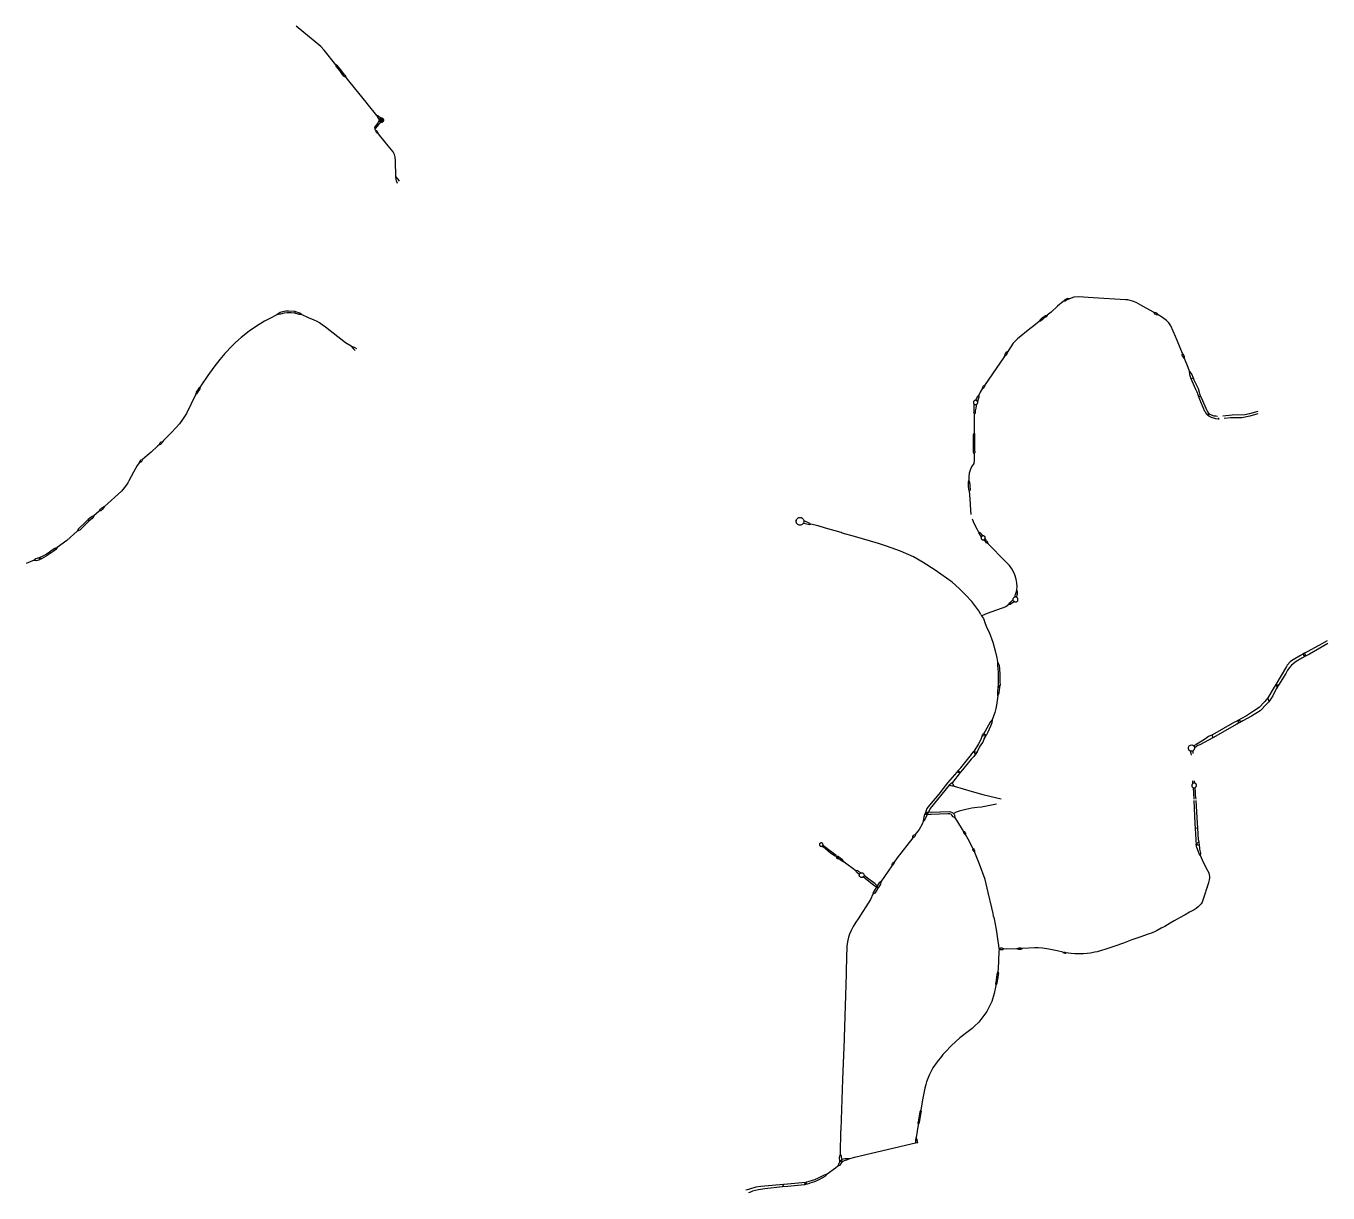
# Model space of a CAD drawing. Header units: inches. Extents: x 25490991 to 25511658, y 6671087 to 6685531.
# Drawn here: x 25498996 to 25504774, y 6675491 to 6680671 of the extents above; entities that cross this region are included whole.
import ezdxf

# ---------------------------------------------------------------- set-up
doc = ezdxf.new("R2010")
doc.units = ezdxf.units.IN
doc.header["$MEASUREMENT"] = 0

msp = doc.modelspace()

# ---------------------------------------------------------------- hatches: boundary and pattern name
for points in [[(25500583.3, 6680261.5), (25500581.7, 6680262.8), (25500579.9, 6680264.1), (25500577.8, 6680265), (25500575.4, 6680265.5), (25500572.5, 6680265.5), (25500570.1, 6680264.9), (25500567.8, 6680263.9), (25500565.8, 6680262.5), (25500563.9, 6680260.5), (25500562.6, 6680258.2), (25500561.9, 6680256.2), (25500561.6, 6680253.9), (25500561.6, 6680251.5), (25500562.2, 6680249), (25500563.4, 6680246.6), (25500564.9, 6680244.6), (25500566.6, 6680243.2), (25500568.9, 6680241.7), (25500571.6, 6680240.9), (25500574.3, 6680240.6), (25500577.2, 6680241), (25500579.8, 6680242), (25500582.3, 6680243.7), (25500584.2, 6680245.7), (25500585.4, 6680248), (25500586.3, 6680250.5), (25500586.6, 6680253), (25500586.4, 6680255.4), (25500585.7, 6680257.8), (25500584.4, 6680260.1), (25500583.3, 6680261.5)], [(25502589.9, 6676989.9), (25502592.6, 6676989), (25502593.4, 6676988.8), (25502594.5, 6676988.6), (25502595.4, 6676988.5), (25502596.5, 6676988.4), (25502597.7, 6676988.3), (25502599.6, 6676988.2), (25502600.7, 6676988.1), (25502601.9, 6676987.9), (25502603.2, 6676987.3), (25502604.4, 6676986.5), (25502605.3, 6676985.8), (25502606.2, 6676984.7), (25502606.7, 6676983.8), (25502607.2, 6676982.9), (25502607.4, 6676982), (25502607.6, 6676981), (25502607.7, 6676980), (25502607.7, 6676978.9), (25502607.4, 6676977.7), (25502607.1, 6676976.6), (25502606.5, 6676975.6), (25502605.6, 6676974.5), (25502604.6, 6676973.6), (25502603.4, 6676972.7), (25502601.6, 6676971.9), (25502600.3, 6676971.5), (25502599, 6676971.4), (25502597.7, 6676971.6), (25502596.7, 6676971.9), (25502595.5, 6676972.4), (25502594.3, 6676973.2), (25502593.3, 6676974), (25502592.7, 6676974.8), (25502592.1, 6676975.6), (25502591.6, 6676976.5), (25502591.3, 6676977.3), (25502591, 6676978.3), (25502590.5, 6676980.1), (25502590.2, 6676980.8), (25502590.1, 6676981.3), (25502589.8, 6676981.9), (25502589.6, 6676982.5), (25502589, 6676983.5), (25502588.5, 6676984.3), (25502586.9, 6676986.5), (25502589.9, 6676989.9)]]:
    msp.add_hatch(color=256).paths.add_polyline_path(points, flags=0)

# ---------------------------------------------------------------- linework, layer by layer
for points in [[(25500371.3, 6680498.4), (25500319.3, 6680564.3), (25500304.7, 6680579.6), (25500195.5, 6680670.9)], [(25500388.6, 6680473), (25500372.5, 6680492.2), (25500371.3, 6680498.4)], [(25500393, 6680476.3), (25500378.4, 6680494.2), (25500371.3, 6680498.4)], [(25500394.6, 6680464.4), (25500388.6, 6680473)], [(25500401.6, 6680465.8), (25500393, 6680476.3)], [(25500401.6, 6680465.8), (25500394.6, 6680464.4)], [(25500400.9, 6680456.2), (25500394.6, 6680464.4)], [(25500401.6, 6680465.8), (25500400.9, 6680456.2)], [(25500407.3, 6680449), (25500400.9, 6680456.2)], [(25500412, 6680452.8), (25500401.6, 6680465.8)], [(25500417.3, 6680442.4), (25500413.5, 6680450.9), (25500412, 6680452.8)], [(25500417.3, 6680442.4), (25500409, 6680447), (25500407.3, 6680449)], [(25500505.4, 6680332.8), (25500435, 6680420.5), (25500417.3, 6680442.4)], [(25500553.3, 6680274.4), (25500510.1, 6680326.9), (25500505.4, 6680332.8)], [(25500555.2, 6680237.2), (25500550.9, 6680231), (25500544.2, 6680223.3)], [(25500546.4, 6680210.5), (25500546.6, 6680216.7), (25500544.2, 6680223.3)], [(25500560.9, 6680233.5), (25500555.1, 6680225.7), (25500546.6, 6680216.7)], [(25500553.3, 6680274.4), (25500554.4, 6680269.7), (25500556.3, 6680266.9)], [(25500553.3, 6680274.4), (25500558.2, 6680273.8), (25500561.4, 6680271.2)], [(25500562, 6680249.7), (25500558.9, 6680242.7), (25500555.2, 6680237.2)], [(25500556.3, 6680266.9), (25500562.4, 6680257.6)], [(25500569.1, 6680241.7), (25500564.5, 6680238.4), (25500560.9, 6680233.5)], [(25500561.4, 6680271.2), (25500569.4, 6680264.6)], [(25500548.9, 6680207.2), (25500546.4, 6680210.5)], [(25500548.9, 6680207.2), (25500549.5, 6680201.9), (25500551.2, 6680199.9)], [(25500555.3, 6680203.2), (25500553.5, 6680205.7), (25500548.9, 6680207.2)], [(25500551.2, 6680199.9), (25500553.5, 6680197.1), (25500557.3, 6680196.8)], [(25500557.3, 6680196.8), (25500556.8, 6680201.1), (25500555.3, 6680203.2)], [(25500603.8, 6680138.6), (25500564.4, 6680185.9), (25500557.3, 6680196.8)], [(25500638.3, 6680002.6), (25500636.6, 6680072.1), (25500634.5, 6680088.9), (25500631.1, 6680101.2), (25500626.1, 6680111.8), (25500603.8, 6680138.6)], [(25500647.6, 6679991.3), (25500638.3, 6680002.6)], [(25500640.5, 6679983.5), (25500638.4, 6679989), (25500638.3, 6680002.6)], [(25500653.2, 6679982.4), (25500647.6, 6679991.3)], [(25500644.5, 6679972.1), (25500640.5, 6679983.5)], [(25503732.9, 6679464.3), (25503667.2, 6679468.3), (25503647.2, 6679467.4), (25503626.9, 6679460.6)], [(25503599.7, 6679447.8), (25503574.8, 6679427.7), (25503546.6, 6679400.5), (25503528.3, 6679387.1)], [(25503609, 6679456.7), (25503606.3, 6679455.1), (25503599.7, 6679447.8)], [(25503611.6, 6679451.8), (25503608.5, 6679450.1), (25503599.7, 6679447.8)], [(25503618, 6679461.9), (25503609, 6679456.7)], [(25503626.9, 6679460.6), (25503616.3, 6679454.8), (25503611.6, 6679451.8)], [(25503626.9, 6679460.6), (25503618, 6679461.9)], [(25503896.7, 6679453.1), (25503886.4, 6679454.7), (25503876.6, 6679455.5), (25503732.9, 6679464.3)], [(25503906.9, 6679450.1), (25503896.7, 6679453.1)], [(25503943.9, 6679432), (25503923.5, 6679443.3), (25503906.9, 6679450.1)], [(25504003.1, 6679398.9), (25503967.9, 6679418.6), (25503943.9, 6679432)], [(25500109.2, 6679388.6), (25500078.6, 6679373.3), (25500054.9, 6679360.1), (25500019.5, 6679337.9), (25499986.9, 6679315.9), (25499951.8, 6679288.1), (25499926.1, 6679265.4), (25499908.5, 6679247.9), (25499882.1, 6679220.8), (25499878.8, 6679216.8)], [(25500191.4, 6679403.8), (25500161.9, 6679405.3), (25500149, 6679405.4), (25500141.6, 6679404.2), (25500134.8, 6679401.9), (25500124.9, 6679398.7), (25500109.2, 6679388.6)], [(25500189.1, 6679396.1), (25500172.4, 6679397.8), (25500154.8, 6679397.8), (25500141.9, 6679396.1), (25500125.8, 6679391.8), (25500109.2, 6679388.6)], [(25500189.1, 6679396.1), (25500191.4, 6679403.8)], [(25500204.5, 6679391.3), (25500189.1, 6679396.1)], [(25500205.9, 6679398.2), (25500191.4, 6679403.8)], [(25500219.3, 6679389.8), (25500208.4, 6679390.1), (25500204.5, 6679391.3)], [(25500219.3, 6679389.8), (25500210.9, 6679396.4), (25500205.9, 6679398.2)], [(25500438.7, 6679249.8), (25500421.3, 6679260.7), (25500414.7, 6679265), (25500325.1, 6679334.4), (25500311.4, 6679344.8), (25500298.6, 6679352.9), (25500288.2, 6679358.6), (25500275.6, 6679364.6), (25500249.3, 6679375.4), (25500219.3, 6679389.8)], [(25503493.6, 6679360.4), (25503469.2, 6679339.7)], [(25503493.6, 6679360.4), (25503495, 6679365), (25503499, 6679368.4)], [(25503502.3, 6679363.9), (25503498.6, 6679360.6), (25503493.6, 6679360.4)], [(25503499, 6679368.4), (25503502.2, 6679371.3), (25503508.1, 6679376.3)], [(25503511.1, 6679372), (25503506, 6679367.2), (25503502.3, 6679363.9)], [(25503508.1, 6679376.3), (25503512.9, 6679380.5), (25503516.9, 6679383.2)], [(25503508.1, 6679376.3), (25503511.1, 6679372)], [(25503520.8, 6679378), (25503516.5, 6679375.1), (25503511.1, 6679372)], [(25503516.9, 6679383.2), (25503520.9, 6679386.1), (25503528.3, 6679387.1)], [(25503528.3, 6679387.1), (25503524.7, 6679380.7), (25503520.8, 6679378)], [(25504011.3, 6679390.3), (25504007.9, 6679392.3), (25504003.1, 6679398.9)], [(25504014.4, 6679395.9), (25504010.7, 6679398), (25504003.1, 6679398.9)], [(25504021, 6679388.2), (25504014, 6679388.8), (25504011.3, 6679390.3)], [(25504021, 6679388.2), (25504016.8, 6679394.4), (25504014.4, 6679395.9)], [(25504105.1, 6679274.6), (25504097.9, 6679292.1), (25504077, 6679339.3), (25504068.1, 6679352.8), (25504057.2, 6679364.4), (25504040.3, 6679377.2), (25504021, 6679388.2)], [(25503469.2, 6679339.7), (25503452, 6679327.1), (25503396, 6679281.6), (25503377.5, 6679262.9), (25503353.3, 6679226.7)], [(25500438.7, 6679249.8), (25500452, 6679244.7)], [(25500438.7, 6679249.8), (25500448.3, 6679238.7)], [(25500448.3, 6679238.7), (25500457.6, 6679230.4)], [(25500452, 6679244.7), (25500462.7, 6679239)], [(25504128.2, 6679217.8), (25504105.1, 6679274.6)], [(25499878.8, 6679216.8), (25499857.2, 6679190.8), (25499830.1, 6679156.4), (25499803.7, 6679119), (25499775.1, 6679078), (25499767.7, 6679065.8)], [(25503337.4, 6679202.8), (25503286, 6679127.3), (25503250.6, 6679075.1)], [(25503342.6, 6679217.5), (25503340.4, 6679214.4), (25503337.4, 6679202.8)], [(25503348.1, 6679214), (25503345.6, 6679210.2), (25503337.4, 6679202.8)], [(25503353.3, 6679226.7), (25503345.4, 6679221.7), (25503342.6, 6679217.5)], [(25503353.3, 6679226.7), (25503350.8, 6679218.4), (25503348.1, 6679214)], [(25504129.6, 6679206), (25504128.1, 6679209.5), (25504128.2, 6679217.8)], [(25504135.4, 6679208.2), (25504133.6, 6679212.3), (25504128.2, 6679217.8)], [(25504137.9, 6679195.7), (25504130.7, 6679203.4), (25504129.6, 6679206)], [(25504137.9, 6679195.7), (25504137.2, 6679203.9), (25504135.4, 6679208.2)], [(25504160.6, 6679138.2), (25504154.6, 6679155), (25504137.9, 6679195.7)], [(25504170.3, 6679125.4), (25504169.1, 6679128.8), (25504160.6, 6679138.2)], [(25504161.5, 6679122), (25504160.9, 6679123.7), (25504160.6, 6679138.2)], [(25504167.3, 6679105.4), (25504161.5, 6679122)], [(25504177, 6679107.3), (25504170.3, 6679125.4)], [(25499767.7, 6679065.8), (25499762.7, 6679062.8), (25499756.9, 6679054.3)], [(25499767.7, 6679065.8), (25499767.3, 6679059.8), (25499762.5, 6679051.2)], [(25503243, 6679069.4), (25503241.8, 6679067.7), (25503240.4, 6679060)], [(25503247.8, 6679065.7), (25503246.4, 6679063.6), (25503240.4, 6679060)], [(25503250.6, 6679075.1), (25503244.7, 6679072), (25503243, 6679069.4)], [(25503250.6, 6679075.1), (25503249.7, 6679069.2), (25503247.8, 6679065.7)], [(25504177, 6679107.3), (25504167.3, 6679105.4)], [(25504171.6, 6679095.1), (25504167.3, 6679105.4)], [(25504197.8, 6679034.4), (25504194.2, 6679045), (25504187.6, 6679056.9), (25504171.6, 6679095.1)], [(25504181.2, 6679098.7), (25504177, 6679107.3)], [(25504206.2, 6679037.8), (25504204.2, 6679043.9), (25504199.3, 6679060.5), (25504181.2, 6679098.7)], [(25499748.6, 6679034.1), (25499709.1, 6678951.4), (25499691.5, 6678923.5), (25499677.5, 6678905.2), (25499661.4, 6678886.9), (25499641.6, 6678866.4), (25499606.9, 6678830.3)], [(25499762.5, 6679051.2), (25499756.3, 6679040), (25499748.6, 6679034.1)], [(25499751.1, 6679045.8), (25499748.6, 6679034.1)], [(25499756.9, 6679054.3), (25499751.1, 6679045.8)], [(25503210.3, 6679009.5), (25503209.5, 6679009.5), (25503207.7, 6679009.1), (25503206, 6679008.5), (25503204.2, 6679007.4), (25503202.8, 6679005.8), (25503201.8, 6679004.3)], [(25503214.3, 6679018), (25503210.3, 6679009.5)], [(25503218.7, 6679004.5), (25503218.4, 6679005.2), (25503217.3, 6679006.6), (25503216, 6679007.7), (25503214.5, 6679008.6), (25503212.8, 6679009.2), (25503211.4, 6679009.4), (25503210.3, 6679009.5)], [(25503224.8, 6679032.1), (25503217.5, 6679025), (25503214.3, 6679018)], [(25503222, 6679015), (25503218.7, 6679004.5)], [(25503224.8, 6679032.1), (25503224.5, 6679023.2), (25503222, 6679015)], [(25503240.4, 6679060), (25503230.7, 6679045.1), (25503224.8, 6679032.1)], [(25504201.1, 6679024.7), (25504197.8, 6679034.4)], [(25504209.1, 6679028.4), (25504201.1, 6679024.7)], [(25504205.9, 6679013.3), (25504201.1, 6679024.7)], [(25504231, 6678956.1), (25504228.5, 6678960.1), (25504205.9, 6679013.3)], [(25504209.1, 6679028.4), (25504206.2, 6679037.8)], [(25504214.3, 6679016.9), (25504209.1, 6679028.4)], [(25504240, 6678960.9), (25504238.5, 6678963.1), (25504214.3, 6679016.9)], [(25503201.8, 6679004.3), (25503201.5, 6679004), (25503200.9, 6679002), (25503200.7, 6678999.9), (25503200.9, 6678998.1), (25503201.4, 6678996.4), (25503202.4, 6678994.5), (25503203.7, 6678993), (25503205, 6678992)], [(25503205.9, 6678949.8), (25503203.4, 6678954.8), (25503203.8, 6678960.5)], [(25503203.8, 6678960.5), (25503204.2, 6678967.7), (25503204.7, 6678982.8), (25503205, 6678992)], [(25503205, 6678992), (25503205, 6678992)], [(25503205, 6678992), (25503205.5, 6678991.6), (25503207.4, 6678990.8), (25503209.4, 6678990.3), (25503211.5, 6678990.4), (25503213.6, 6678990.8), (25503215, 6678991.5)], [(25503209.2, 6678960.4), (25503208.7, 6678954.2), (25503205.9, 6678949.8)], [(25503206.1, 6678866.5), (25503206, 6678868.5), (25503205.9, 6678949.8)], [(25503214.9, 6678991.5), (25503212.9, 6678984.4), (25503211, 6678974.9), (25503209.4, 6678962.8), (25503209.2, 6678960.4)], [(25503215, 6678991.5), (25503215.7, 6678991.9), (25503217.3, 6678993.2), (25503218.6, 6678995), (25503219.4, 6678996.8), (25503220, 6678998.9), (25503219.9, 6679000.6), (25503219.7, 6679002.1), (25503219.2, 6679003.7), (25503218.7, 6679004.5)], [(25504236.6, 6678946.4), (25504231, 6678956.1)], [(25504247.6, 6678949.9), (25504236.6, 6678946.4)], [(25504247.6, 6678949.9), (25504240, 6678960.9)], [(25504245.3, 6678938.7), (25504247.6, 6678949.9)], [(25504277.5, 6678938.8), (25504269.6, 6678939.7), (25504258.3, 6678943.2), (25504247.6, 6678949.9)], [(25504462.5, 6678960.3), (25504425.5, 6678950), (25504405.1, 6678945.6), (25504349.7, 6678943.2), (25504307.2, 6678939)], [(25504463.1, 6678949.7), (25504427.5, 6678939.1), (25504392.6, 6678931.6), (25504342.6, 6678931), (25504313.7, 6678929.2)], [(25504245.3, 6678938.7), (25504236.6, 6678946.4)], [(25504276.9, 6678927.5), (25504257.8, 6678932.9), (25504245.3, 6678938.7)], [(25504287.6, 6678925.8), (25504276.9, 6678927.5)], [(25504284, 6678938.2), (25504277.5, 6678938.8)], [(25504289, 6678931), (25504287.6, 6678925.8)], [(25504292.3, 6678926.3), (25504287.6, 6678925.8)], [(25503201.7, 6678855), (25503201.7, 6678858.3), (25503206.1, 6678866.5)], [(25503201.7, 6678833.9), (25503201.7, 6678855)], [(25503201.7, 6678833.9), (25503206.6, 6678833.8)], [(25503201.7, 6678817), (25503201.7, 6678824.3), (25503201.7, 6678833.9)], [(25503207.8, 6678855.2), (25503207.9, 6678858.8), (25503206.1, 6678866.5)], [(25503206.6, 6678833.8), (25503207.8, 6678855.2)], [(25503206.9, 6678817.1), (25503206.6, 6678833.8)], [(25499587.1, 6678811.9), (25499580.1, 6678805.4), (25499552.3, 6678779.8), (25499533.9, 6678765.1), (25499512.7, 6678746.1), (25499511.8, 6678745.3)], [(25499593.2, 6678821.7), (25499588.9, 6678817.9), (25499587.1, 6678811.9)], [(25499596.9, 6678817.4), (25499592.7, 6678813.8), (25499587.1, 6678811.9)], [(25499601.5, 6678825.3), (25499595.1, 6678823.4), (25499593.2, 6678821.7)], [(25499601.5, 6678825.3), (25499599.5, 6678819.7), (25499596.9, 6678817.4)], [(25499606.9, 6678830.3), (25499601.5, 6678825.3)], [(25503204.4, 6678771.2), (25503201.2, 6678778.7), (25503201.3, 6678782.9)], [(25503201.3, 6678782.9), (25503201.5, 6678786.7), (25503201.7, 6678817)], [(25503206.7, 6678783.2), (25503206.7, 6678778.1), (25503204.4, 6678771.2)], [(25503206.7, 6678783.2), (25503206.9, 6678811.4), (25503206.9, 6678817.1)], [(25499489.8, 6678720.3), (25499473.5, 6678689.7), (25499452.9, 6678651.7), (25499448.2, 6678642.8), (25499442.4, 6678634.4), (25499437, 6678626.5), (25499434, 6678622.6), (25499420.7, 6678606.3), (25499345, 6678537.7)], [(25499498.9, 6678731.4), (25499494.9, 6678726.7), (25499489.8, 6678720.3)], [(25499503.1, 6678741.2), (25499499.5, 6678736.9), (25499498.9, 6678731.4)], [(25499507.7, 6678736.5), (25499506.2, 6678734.7), (25499498.9, 6678731.4)], [(25499511.8, 6678745.3), (25499505.1, 6678743.5), (25499503.1, 6678741.2)], [(25499511.8, 6678745.3), (25499509.9, 6678739.1), (25499507.7, 6678736.5)], [(25503203, 6678729.6), (25503192.7, 6678713.6), (25503186.1, 6678699.3), (25503182.3, 6678686.2), (25503180.8, 6678669.1), (25503180.9, 6678653.8)], [(25503204.4, 6678771.2), (25503204.7, 6678741.8), (25503203, 6678729.6)], [(25503178.5, 6678641.6), (25503178.4, 6678646.4), (25503180.9, 6678653.8)], [(25503179.3, 6678626.3), (25503178.5, 6678637.2), (25503178.5, 6678641.6)], [(25503180.1, 6678614.9), (25503179.3, 6678626.3)], [(25503183.2, 6678606.6), (25503180.3, 6678611.3), (25503180.1, 6678614.9)], [(25503180.9, 6678653.8), (25503183.8, 6678646.1), (25503184.1, 6678641.7)], [(25503185.8, 6678614.9), (25503186, 6678611.4), (25503183.2, 6678606.6)], [(25503191.5, 6678502), (25503189, 6678521.8), (25503186.4, 6678571.5), (25503183.2, 6678606.6)], [(25503184.1, 6678641.7), (25503184.4, 6678636.7), (25503184.7, 6678630.5)], [(25503184.7, 6678630.5), (25503185.1, 6678625.5)], [(25503185.1, 6678625.5), (25503185.8, 6678614.9)], [(25499284.8, 6678490.6), (25499272, 6678480.3)], [(25499289.5, 6678485.4), (25499276.8, 6678474.3)], [(25499297.1, 6678496.7), (25499287.9, 6678493.2), (25499284.8, 6678490.6)], [(25499297.2, 6678496.9), (25499293, 6678488.5), (25499289.5, 6678485.4)], [(25499320.3, 6678517.6), (25499297.1, 6678496.7)], [(25499326.3, 6678526.8), (25499323.6, 6678524.6), (25499320.3, 6678517.6)], [(25499331.2, 6678522.2), (25499327.9, 6678519.4), (25499320.3, 6678517.6)], [(25499345, 6678537.7), (25499331.5, 6678531.1), (25499326.3, 6678526.8)], [(25499345, 6678537.7), (25499335, 6678525.4), (25499331.2, 6678522.2)], [(25502419.8, 6678485.1), (25502421.1, 6678486.2), (25502423.5, 6678487.7), (25502425.9, 6678488.7), (25502428.5, 6678489.4), (25502431.4, 6678489.6), (25502434.1, 6678489.3), (25502436, 6678488.8), (25502438.1, 6678488.2), (25502439.6, 6678487.3), (25502440.6, 6678486.8), (25502442.6, 6678485.2), (25502444.3, 6678483.5), (25502445.7, 6678481.4), (25502446.9, 6678479.3), (25502447.7, 6678476.6), (25502447.9, 6678475.8)], [(25499223, 6678428.2), (25499177.8, 6678387.4), (25499135.1, 6678355.9)], [(25499272, 6678480.3), (25499259.8, 6678468.1), (25499229.3, 6678439.1), (25499223, 6678428.2)], [(25499276.8, 6678474.3), (25499244.2, 6678441.9), (25499234.7, 6678433.1), (25499223, 6678428.2)], [(25499276.8, 6678474.3), (25499272, 6678480.3)], [(25502420.9, 6678459.1), (25502420.2, 6678459.6), (25502418.2, 6678461.7), (25502416.5, 6678464), (25502415.4, 6678466.5), (25502414.7, 6678468.6), (25502414.3, 6678471.4), (25502414.3, 6678474), (25502414.7, 6678476.5)], [(25502414.7, 6678476.5), (25502414.8, 6678477.1), (25502415.7, 6678479.6), (25502417.1, 6678482.1), (25502418.9, 6678484.3), (25502419.8, 6678485.1)], [(25502430.8, 6678455.5), (25502428.3, 6678455.8), (25502425.3, 6678456.5), (25502422.3, 6678458), (25502420.9, 6678459.1)], [(25502445.9, 6678463.9), (25502445.7, 6678463.6), (25502444.4, 6678461.7), (25502442.7, 6678460), (25502440.4, 6678458.2), (25502437.5, 6678456.7), (25502434.2, 6678455.9), (25502431.2, 6678455.5), (25502430.8, 6678455.5)], [(25502447.9, 6678475.8), (25502448.2, 6678473.8), (25502448.2, 6678470.9), (25502447.7, 6678468.1), (25502446.8, 6678465.8), (25502445.9, 6678463.9)], [(25502445.9, 6678463.9), (25502454.4, 6678463.2), (25502473.1, 6678458.8), (25502478.4, 6678460)], [(25502447.8, 6678475.8), (25502473.1, 6678464.7), (25502478.4, 6678460)], [(25502672.9, 6678405.1), (25502618.2, 6678419.8), (25502613.6, 6678422.8), (25502544, 6678442.3), (25502511.7, 6678451.9), (25502478.4, 6678460)], [(25503223.7, 6678425.3), (25503217.3, 6678437.2), (25503203.8, 6678463.2), (25503197.1, 6678482)], [(25503224.4, 6678075.1), (25503216.2, 6678086.9), (25503193.5, 6678115.7), (25503166.5, 6678146), (25503138.1, 6678174.7), (25503106, 6678202.3), (25503031.2, 6678254.7), (25502977.8, 6678289.6), (25502934.7, 6678314), (25502877, 6678340.1), (25502815.9, 6678361.9), (25502779.3, 6678373.9), (25502672.9, 6678405.1)], [(25503223.7, 6678425.3), (25503230.5, 6678421.3), (25503234.8, 6678415.7)], [(25503223.7, 6678425.3), (25503224.3, 6678418.2), (25503228.7, 6678411.6)], [(25503228.7, 6678411.6), (25503235.6, 6678402.1)], [(25503234.8, 6678415.7), (25503241.4, 6678407.6)], [(25503235.6, 6678402.1), (25503235.6, 6678401.9), (25503235.2, 6678400.4), (25503235.1, 6678398.7), (25503235.4, 6678397.5), (25503235.7, 6678396), (25503236.5, 6678394.4), (25503237.5, 6678393.1), (25503238.8, 6678392), (25503240.2, 6678391.2), (25503241.4, 6678390.7), (25503242.8, 6678390.3), (25503244.3, 6678390.2), (25503245.7, 6678390.4), (25503247.1, 6678390.7), (25503248.7, 6678391.5), (25503249.9, 6678392.3), (25503251.1, 6678393.6), (25503252, 6678394.9), (25503252.5, 6678396.4), (25503252.6, 6678396.7)], [(25503241.3, 6678407.6), (25503240.7, 6678407.4), (25503239.2, 6678406.7), (25503238, 6678405.9), (25503237, 6678404.7), (25503236.1, 6678403.3), (25503235.6, 6678402.1)], [(25503251.3, 6678403.9), (25503251, 6678404.4), (25503250.1, 6678405.5), (25503249.2, 6678406.2), (25503248.1, 6678406.9), (25503246.8, 6678407.5), (25503245.4, 6678407.9), (25503244.3, 6678407.9), (25503242.7, 6678408), (25503241.3, 6678407.6)], [(25503254, 6678382.2), (25503246, 6678390.4)], [(25503252.6, 6678396.7), (25503252.8, 6678397.8), (25503252.9, 6678399.1), (25503252.7, 6678400.7), (25503252.3, 6678402), (25503251.8, 6678403.2), (25503251.3, 6678403.9)], [(25503259.6, 6678386.3), (25503252.6, 6678396.8)], [(25503266.9, 6678372.3), (25503259.4, 6678376.3), (25503254, 6678382.2)], [(25503266.9, 6678372.3), (25503264.4, 6678379.9), (25503259.6, 6678386.3)], [(25503394.3, 6678166.5), (25503394.7, 6678184), (25503394, 6678197), (25503390.9, 6678215.8), (25503384.3, 6678234.8), (25503378.3, 6678248.4), (25503371.2, 6678261.1), (25503361.2, 6678275.4), (25503348.1, 6678290.1), (25503326.3, 6678312), (25503282.1, 6678356.7), (25503266.9, 6678372.3)], [(25499135.1, 6678355.9), (25499124, 6678351.9), (25499112.8, 6678344.3), (25499099.3, 6678334.3), (25499087.1, 6678326.8), (25499071.2, 6678317.9), (25499057.1, 6678310.9)], [(25499135.1, 6678355.9), (25499128.7, 6678347.7), (25499116.5, 6678338.5), (25499099.6, 6678326.3), (25499086, 6678318), (25499064.8, 6678305.4)], [(25499032.9, 6678299.7), (25498996.4, 6678285.5)], [(25499044.8, 6678307.2), (25499039.4, 6678305), (25499032.9, 6678299.7)], [(25499032.9, 6678299.7), (25499041.6, 6678298.4), (25499047.8, 6678299.8)], [(25499057.1, 6678310.9), (25499049, 6678308.9), (25499044.8, 6678307.2)], [(25499047.8, 6678299.8), (25499054.2, 6678301.3)], [(25499057.1, 6678310.9), (25499054.8, 6678306.1), (25499054.2, 6678301.3)], [(25499064.8, 6678305.4), (25499054.2, 6678301.3)], [(25499064.8, 6678305.4), (25499061.6, 6678308.6), (25499057.1, 6678310.9)], [(25503384.9, 6678136.1), (25503388.4, 6678147.9)], [(25503388.4, 6678147.9), (25503390, 6678156.8), (25503394.3, 6678166.5)], [(25503393.5, 6678134.6), (25503394.5, 6678146.9)], [(25503394.3, 6678166.5), (25503395.5, 6678156), (25503394.5, 6678146.9)], [(25503358.3, 6678103.3), (25503344.6, 6678092.9), (25503261.4, 6678062.7), (25503251.8, 6678058.4)], [(25503358.3, 6678103.3), (25503360.1, 6678108.4), (25503366.4, 6678114.1)], [(25503358.3, 6678103.3), (25503364.2, 6678104.5), (25503370.3, 6678109.3)], [(25503366.4, 6678114.1), (25503376.2, 6678123.3)], [(25503370.3, 6678109.3), (25503381.5, 6678115.9)], [(25503385, 6678136.1), (25503384.4, 6678136), (25503382.3, 6678135.1), (25503380.2, 6678133.7), (25503378.7, 6678132.1), (25503377.3, 6678130.2), (25503376.5, 6678127.9), (25503376.1, 6678126.1), (25503376.1, 6678124.4), (25503376.2, 6678123.3)], [(25503376.2, 6678123.3), (25503376.3, 6678122.4), (25503377.6, 6678119.7), (25503379.3, 6678117.6), (25503381.1, 6678116.1), (25503381.5, 6678115.9)], [(25503381.5, 6678115.9), (25503383.4, 6678114.9), (25503385.9, 6678114.2), (25503388.8, 6678114.1), (25503391.7, 6678114.8), (25503394.2, 6678116), (25503396.1, 6678117.8), (25503397.5, 6678119.9), (25503397.6, 6678120.1)], [(25503393.5, 6678134.5), (25503393.3, 6678134.7), (25503391.1, 6678135.7), (25503389.2, 6678136.3), (25503386.5, 6678136.4), (25503385, 6678136.1)], [(25503396.5, 6678131.4), (25503396.2, 6678131.9), (25503394.9, 6678133.3), (25503393.5, 6678134.5)], [(25503397.6, 6678120.1), (25503398.5, 6678122.2), (25503398.7, 6678124.9), (25503398.4, 6678127.1), (25503397.8, 6678129), (25503397.1, 6678130.4), (25503396.5, 6678131.4)], [(25503234.5, 6678058.1), (25503226.8, 6678071.7), (25503224.4, 6678075.1)], [(25503234.5, 6678058.1), (25503237.4, 6678053.4)], [(25503251.8, 6678058.4), (25503248.8, 6678057), (25503237.4, 6678053.4)], [(25503237.4, 6678053.4), (25503245.3, 6678040.3), (25503248.7, 6678031.7)], [(25503248.7, 6678031.7), (25503253.7, 6678018.8), (25503260.4, 6677998.8), (25503271.1, 6677979.9), (25503286.9, 6677935.2), (25503298, 6677897.7), (25503305.5, 6677865.8), (25503308.5, 6677848)], [(25504733.8, 6677921.5), (25504681.4, 6677892.2), (25504670.9, 6677886.6)], [(25504737.8, 6677909.7), (25504692.9, 6677882.3), (25504672.5, 6677871.7)], [(25504770.8, 6677941), (25504733.8, 6677921.5)], [(25504774.4, 6677929.9), (25504737.8, 6677909.7)], [(25504652, 6677876), (25504620.1, 6677857.7), (25504608.6, 6677849.3), (25504594.1, 6677833.6)], [(25504659, 6677864.4), (25504633, 6677850.1), (25504613.1, 6677833.5), (25504605.1, 6677824.6)], [(25504663.2, 6677882.5), (25504652, 6677876)], [(25504672.5, 6677871.7), (25504659, 6677864.4)], [(25504670.9, 6677886.6), (25504663.2, 6677882.5)], [(25504663.2, 6677882.5), (25504666.7, 6677876.8), (25504672.5, 6677871.7)], [(25504670.9, 6677886.6), (25504672.7, 6677880.1), (25504672.5, 6677871.7)], [(25503308.5, 6677848), (25503307.8, 6677832.9), (25503310.2, 6677802.6), (25503311.4, 6677791), (25503311.5, 6677758.3), (25503311.3, 6677739.7)], [(25503308.5, 6677848), (25503314.5, 6677833.1), (25503316.9, 6677813.8), (25503318.3, 6677795.8), (25503318.9, 6677759.2), (25503319.3, 6677745.6)], [(25504594.1, 6677833.6), (25504590.2, 6677827.7), (25504542.5, 6677747.7)], [(25504605.1, 6677824.6), (25504594.4, 6677811.5), (25504587.7, 6677796.9), (25504555.5, 6677745)], [(25503309.9, 6677697.8), (25503308.6, 6677712.5), (25503311.3, 6677739.7)], [(25503309.9, 6677697.8), (25503314.8, 6677711.4), (25503318.6, 6677734.7)], [(25503311.3, 6677739.7), (25503315, 6677742.8), (25503319.3, 6677745.6)], [(25503311.3, 6677739.7), (25503314.5, 6677736.2), (25503318.6, 6677734.7)], [(25503318.6, 6677734.7), (25503319.3, 6677745.6)], [(25504535.6, 6677736), (25504508, 6677688.3)], [(25504542.5, 6677747.7), (25504535.6, 6677736)], [(25504549.3, 6677735.2), (25504547.5, 6677740.6), (25504542.5, 6677747.7)], [(25504555.5, 6677745), (25504549.1, 6677745.6), (25504542.5, 6677747.7)], [(25504549.3, 6677735.2), (25504546.1, 6677729.8)], [(25504555.5, 6677745), (25504549.3, 6677735.2)], [(25503309.9, 6677697.8), (25503303.1, 6677655.8), (25503300.1, 6677641.6), (25503295.4, 6677624), (25503283.7, 6677590.5)], [(25504508, 6677688.3), (25504494.4, 6677672.6), (25504492.3, 6677670.5)], [(25504508, 6677688.3), (25504512.2, 6677671.2)], [(25504546.1, 6677729.8), (25504538.4, 6677716.5), (25504530.1, 6677697.8), (25504512.2, 6677671.2)], [(25504492.3, 6677670.5), (25504468.6, 6677646.2), (25504444.6, 6677629.7), (25504412.4, 6677608.2), (25504391.1, 6677596.8)], [(25504502.6, 6677661.5), (25504472.9, 6677630.9), (25504435.1, 6677607.1), (25504396.7, 6677586.7)], [(25504512.2, 6677671.2), (25504502.6, 6677661.5)], [(25503283.7, 6677590.5), (25503275.3, 6677580.1), (25503253.7, 6677541.4), (25503245.8, 6677529.5)], [(25503283.7, 6677590.5), (25503282.2, 6677577.8), (25503276.8, 6677563.2), (25503265.6, 6677536.7), (25503257.2, 6677522.1)], [(25504364.2, 6677582.2), (25504359.9, 6677580.1), (25504261.7, 6677524)], [(25504369.6, 6677571.9), (25504263.4, 6677511.6)], [(25504377.2, 6677589.3), (25504364.2, 6677582.2)], [(25504377.9, 6677576.6), (25504369.6, 6677571.9)], [(25504391.1, 6677596.8), (25504377.2, 6677589.3)], [(25504377.9, 6677576.6), (25504377.2, 6677589.3)], [(25504388.6, 6677582.4), (25504377.2, 6677589.3)], [(25504388.6, 6677582.4), (25504377.9, 6677576.6)], [(25504396.7, 6677586.7), (25504388.6, 6677582.4)], [(25503237, 6677512.9), (25503233.9, 6677503.1), (25503223.2, 6677484), (25503203.3, 6677450.3)], [(25503217.6, 6677446.8), (25503228.6, 6677469), (25503242.3, 6677490.8), (25503248, 6677504.5), (25503249, 6677506.4)], [(25503239.6, 6677520.7), (25503237, 6677512.9)], [(25503239.6, 6677520.7), (25503245.8, 6677529.5)], [(25503239.6, 6677520.7), (25503257.2, 6677522.1)], [(25503257.2, 6677522.1), (25503245.8, 6677529.5)], [(25503249, 6677506.4), (25503257.2, 6677522.1)], [(25504261.7, 6677524), (25504244.9, 6677517), (25504231.1, 6677506.2), (25504207.3, 6677492.6), (25504188.8, 6677480.9)], [(25504263.4, 6677511.6), (25504205.5, 6677480.5), (25504196.9, 6677476.8), (25504192.6, 6677473.8)], [(25504263.4, 6677511.6), (25504261.7, 6677524)], [(25503192.2, 6677436.8), (25503193, 6677438), (25503203.3, 6677450.3)], [(25503210, 6677438.1), (25503203.3, 6677450.3)], [(25503203.3, 6677450.3), (25503217.6, 6677446.8)], [(25503217.6, 6677446.8), (25503210, 6677438.1)], [(25504157.5, 6677456.4), (25504155.4, 6677462.4), (25504156, 6677470.1)], [(25504156, 6677470.1), (25504159, 6677476)], [(25504164.9, 6677451.2), (25504157.5, 6677456.4)], [(25504159, 6677476), (25504163.8, 6677478.5), (25504169.6, 6677479.8)], [(25504176, 6677453), (25504171.9, 6677451.7), (25504164.9, 6677451.2)], [(25504168.1, 6677434.7), (25504168.1, 6677435.3), (25504167.7, 6677441.8), (25504164.9, 6677451.2)], [(25504169.6, 6677479.8), (25504174.5, 6677478.2), (25504178.9, 6677475.7)], [(25504176.8, 6677441.3), (25504176.8, 6677441.5), (25504175.8, 6677445.1), (25504176, 6677453)], [(25504182.3, 6677465), (25504181.1, 6677460.6), (25504178.8, 6677455.7), (25504176, 6677453)], [(25504188.8, 6677480.9), (25504178.9, 6677475.7)], [(25504178.9, 6677475.7), (25504181.4, 6677471.3), (25504182.6, 6677467.5), (25504182.3, 6677465)], [(25504192.6, 6677473.8), (25504182.3, 6677465)], [(25503143.5, 6677375.8), (25503145.6, 6677377.8), (25503192.2, 6677436.8)], [(25503202.4, 6677428.9), (25503191.4, 6677415.9), (25503152.3, 6677368.5)], [(25503210, 6677438.1), (25503202.4, 6677428.9)], [(25503127.1, 6677359), (25503086.3, 6677311.5), (25503046.9, 6677261.2), (25503005.9, 6677212.8), (25502993.8, 6677196.8), (25502988.2, 6677179.3)], [(25503142.5, 6677356.9), (25503108.4, 6677313)], [(25503133.8, 6677366.8), (25503127.1, 6677359)], [(25503142.5, 6677356.9), (25503133.8, 6677357.2), (25503127.1, 6677359)], [(25503133.8, 6677366.8), (25503143.5, 6677375.8)], [(25503142.5, 6677356.9), (25503133.8, 6677366.8)], [(25503152.3, 6677368.5), (25503142.5, 6677356.9)], [(25503092.7, 6677301), (25503009.7, 6677197.1), (25503001, 6677181.2), (25502995, 6677169.3)], [(25503108.4, 6677313), (25503092.7, 6677301)], [(25503102.5, 6677298), (25503092.7, 6677301)], [(25503115.4, 6677296.5), (25503108.3, 6677296.2), (25503102.5, 6677298)], [(25503109.9, 6677306.5), (25503108.4, 6677313)], [(25503115.4, 6677296.5), (25503110.5, 6677303.8), (25503109.9, 6677306.5)], [(25503115.4, 6677296.5), (25503194.9, 6677272.9), (25503243.1, 6677259.3), (25503305.6, 6677244.5), (25503324.7, 6677239.8)], [(25504174.4, 6677308), (25504172.1, 6677305.6), (25504169.8, 6677301.5)], [(25504169.8, 6677301.5), (25504169.8, 6677298.2), (25504170.5, 6677295.5), (25504172.4, 6677293), (25504176.1, 6677289.7)], [(25504174.4, 6677308), (25504174.2, 6677320.8)], [(25504183.8, 6677309.8), (25504179.7, 6677310), (25504176.5, 6677309.4), (25504174.4, 6677308)], [(25504176.1, 6677289.7), (25504179.8, 6677288.9), (25504182.7, 6677289.1), (25504184.7, 6677289.7)], [(25504176.1, 6677289.7), (25504177.5, 6677267.1)], [(25504183.8, 6677309.8), (25504182.8, 6677319.6)], [(25504184.7, 6677289.7), (25504187.2, 6677291.4), (25504188.9, 6677293.5), (25504190.1, 6677296), (25504190.9, 6677298.7), (25504190.7, 6677301.7), (25504189, 6677305.2), (25504187.5, 6677307.1), (25504183.8, 6677309.8)], [(25504186.2, 6677267.2), (25504184.7, 6677289.7)], [(25503303.5, 6677216.8), (25503236.3, 6677203.9), (25503217, 6677201.4), (25503193.9, 6677198.6), (25503180.1, 6677196.5), (25503167.2, 6677193.7), (25503137.2, 6677185.3), (25503124.8, 6677180.8)], [(25504177.5, 6677267.1), (25504178.5, 6677238.7)], [(25504178.7, 6677232.7), (25504183.5, 6677130.6), (25504184.7, 6677108.9)], [(25504189.4, 6677239.2), (25504186.9, 6677255.9), (25504186.2, 6677267.2)], [(25504196.8, 6677109.8), (25504195.3, 6677131.8), (25504190.1, 6677233.2)], [(25502990.5, 6677159.5), (25502986.8, 6677151.8), (25502977.9, 6677139.4)], [(25502980.9, 6677159.3), (25502979, 6677153.4), (25502977.9, 6677139.4)], [(25502984, 6677169.1), (25502980.9, 6677159.3)], [(25502984, 6677169.1), (25503001, 6677181.2)], [(25502988.2, 6677179.3), (25502984, 6677169.1)], [(25503007.6, 6677170.2), (25502984, 6677169.1)], [(25503001, 6677181.2), (25502988.1, 6677179.3)], [(25502995, 6677169.3), (25502988.1, 6677179.3)], [(25502995, 6677169.3), (25502990.5, 6677159.5)], [(25503012.8, 6677180.1), (25503001, 6677181.2)], [(25503105.5, 6677167.7), (25503103, 6677170.6), (25503096.6, 6677173.3), (25503087.9, 6677173.2), (25503013.9, 6677170.6), (25503007.6, 6677170.2)], [(25503114.3, 6677174.7), (25503105.4, 6677179.8), (25503100.4, 6677181.6), (25503092.9, 6677182.4), (25503012.8, 6677180.1)], [(25503120.3, 6677155.7), (25503111.8, 6677161.1), (25503105.5, 6677167.7)], [(25503124.8, 6677180.8), (25503114.3, 6677174.7)], [(25503117.2, 6677170), (25503114.3, 6677174.7)], [(25503120.3, 6677155.7), (25503118.1, 6677168.2), (25503117.2, 6677170)], [(25502977.9, 6677139.4), (25502973, 6677127.8), (25502960.8, 6677104.3), (25502942.6, 6677081.3)], [(25503156.5, 6677096.5), (25503131.5, 6677138.4), (25503120.3, 6677155.7)], [(25504196.8, 6677109.8), (25504184.7, 6677108.9)], [(25504184.7, 6677108.9), (25504186.4, 6677085.4), (25504187.6, 6677058.2)], [(25504199.6, 6677058.9), (25504196.8, 6677109.8)], [(25502528.1, 6677044.5), (25502527.5, 6677044.7), (25502526, 6677045), (25502524.6, 6677044.9), (25502523.4, 6677044.7), (25502521.8, 6677044.2), (25502520.7, 6677043.4), (25502519.8, 6677042.6), (25502518.9, 6677041.5), (25502518.3, 6677040.1), (25502517.9, 6677039), (25502517.8, 6677038.6)], [(25502533.6, 6677036.2), (25502533.2, 6677037.7), (25502532.6, 6677039.8), (25502532.1, 6677040.8), (25502531.5, 6677041.9), (25502530.7, 6677042.8), (25502529.8, 6677043.5), (25502528.7, 6677044.2), (25502528.1, 6677044.5)], [(25502932, 6677067.6), (25502863.2, 6676978.3), (25502849.2, 6676958.9)], [(25502932, 6677067.6), (25502932.8, 6677073.2), (25502935.6, 6677076.9)], [(25502940.5, 6677073.5), (25502937.7, 6677070), (25502932, 6677067.6)], [(25502935.6, 6677076.9), (25502938, 6677080.2), (25502942.6, 6677081.3)], [(25502942.6, 6677081.3), (25502942.8, 6677076.7), (25502940.5, 6677073.5)], [(25503156.5, 6677096.5), (25503156.7, 6677091.8), (25503158.6, 6677088.5)], [(25503156.5, 6677096.5), (25503160.8, 6677094.8), (25503163, 6677091.2)], [(25503158.6, 6677088.5), (25503160.7, 6677084.9), (25503165.4, 6677082.1)], [(25503163, 6677091.2), (25503165.4, 6677087.4), (25503165.4, 6677082.1)], [(25503198.1, 6677020.6), (25503177.6, 6677060.6), (25503165.4, 6677082.1)], [(25504187.6, 6677058.2), (25504187.9, 6677053.4), (25504189.8, 6677039.3)], [(25504202.7, 6677048.4), (25504195.5, 6677045.5), (25504189.8, 6677039.3)], [(25504202.7, 6677048.4), (25504199.6, 6677058.9)], [(25504204.8, 6677033.7), (25504202.7, 6677048.4)], [(25502517.8, 6677038.6), (25502517.6, 6677037.6), (25502517.7, 6677036.3), (25502518, 6677034.7), (25502518.6, 6677033.5), (25502519.7, 6677032.1), (25502520.9, 6677031), (25502521.5, 6677030.7)], [(25502521.5, 6677030.7), (25502521.9, 6677030.5), (25502523.3, 6677030), (25502525.3, 6677029.7), (25502526.5, 6677029.7), (25502528.2, 6677029.4)], [(25502528.2, 6677029.4), (25502528.4, 6677029.4), (25502530.1, 6677029.1), (25502531.4, 6677028.9), (25502533.2, 6677028.6), (25502535.5, 6677031.3), (25502534, 6677032.7), (25502533.8, 6677035.5), (25502533.6, 6677036.2)], [(25502587.8, 6676985.3), (25502567.4, 6676999.3), (25502535.7, 6677025.1), (25502528.2, 6677029.5)], [(25502533.6, 6677036.2), (25502533.6, 6677036.2)], [(25502591.7, 6676989.4), (25502573.2, 6677002.9), (25502562.1, 6677011.6), (25502537.8, 6677030.5), (25502533.6, 6677036.2)], [(25503198.1, 6677020.6), (25503197.5, 6677016), (25503199.6, 6677011.5)], [(25503198.1, 6677020.6), (25503201.7, 6677018.2), (25503204.1, 6677013.6)], [(25503199.6, 6677011.5), (25503201.5, 6677007.6), (25503205.3, 6677006.6)], [(25503204.1, 6677013.6), (25503205.9, 6677010.1), (25503205.3, 6677006.6)], [(25503207.8, 6677001.7), (25503205.3, 6677006.6)], [(25503288.9, 6676730.6), (25503283.2, 6676756.9), (25503267, 6676824.9), (25503252.5, 6676882.5), (25503228.6, 6676951), (25503207.8, 6677001.7)], [(25504204.8, 6677033.7), (25504196.4, 6677034.1), (25504189.8, 6677039.3)], [(25504193.6, 6677021.1), (25504192.7, 6677023.3), (25504189.8, 6677039.3)], [(25504208.6, 6676989.4), (25504202.2, 6676996.9), (25504193.6, 6677021.1)], [(25504205.4, 6677023.6), (25504205.3, 6677025), (25504204.8, 6677033.7)], [(25504208.6, 6676989.4), (25504210.1, 6676999), (25504206.4, 6677016.2), (25504205.4, 6677023.6)], [(25504218.3, 6676967.7), (25504208.6, 6676989.4)], [(25502610.3, 6676969.2), (25502604.3, 6676973.5)], [(25502614.3, 6676974.6), (25502607.7, 6676979.8)], [(25502627.5, 6676959.6), (25502616.1, 6676965.2), (25502610.3, 6676969.2)], [(25502627.5, 6676959.6), (25502620, 6676970), (25502614.3, 6676974.6)], [(25502679.4, 6676920.2), (25502627.5, 6676959.6)], [(25502838.3, 6676943.1), (25502790, 6676871.9)], [(25502841.1, 6676953.3), (25502838.8, 6676950), (25502838.3, 6676943.1)], [(25502846.5, 6676949.8), (25502844.7, 6676947.3), (25502838.3, 6676943.1)], [(25502849.2, 6676958.9), (25502842.7, 6676955.7), (25502841.1, 6676953.3)], [(25502849.2, 6676958.9), (25502848.4, 6676952.4), (25502846.5, 6676949.8)], [(25504249.6, 6676888.2), (25504250.3, 6676895.4), (25504246.6, 6676910.8), (25504234.6, 6676933.9), (25504218.3, 6676967.7)], [(25502690.2, 6676918.4), (25502687.2, 6676920.3), (25502679.4, 6676920.2)], [(25502685.3, 6676912.2), (25502682.4, 6676914.5), (25502679.4, 6676920.2)], [(25502694.7, 6676904.6), (25502685.3, 6676912.2)], [(25502700.9, 6676911.4), (25502690.2, 6676918.4)], [(25502695.8, 6676895.6), (25502694.8, 6676897.8), (25502694.2, 6676900.2), (25502694.2, 6676902.6), (25502694.7, 6676904.6)], [(25502694.7, 6676904.6), (25502694.8, 6676904.9), (25502695.9, 6676907.3), (25502697.5, 6676909.3), (25502699.4, 6676910.6), (25502701, 6676911.3)], [(25502702.3, 6676891.1), (25502702.2, 6676891.1), (25502699.8, 6676892), (25502697.7, 6676893.4), (25502695.9, 6676895.6), (25502695.8, 6676895.6)], [(25502701, 6676911.3), (25502701.5, 6676911.6), (25502703.5, 6676912), (25502705.9, 6676912.1), (25502709, 6676911.4), (25502710, 6676910.7), (25502711.4, 6676909.8)], [(25502712, 6676893.6), (25502711.3, 6676892.9), (25502709.6, 6676891.9), (25502707.6, 6676891), (25502704.7, 6676890.7), (25502702.3, 6676891.1)], [(25502711.4, 6676909.8), (25502711.4, 6676909.8), (25502712.9, 6676908.4), (25502714.3, 6676906.4), (25502715.2, 6676904.2), (25502715.5, 6676902.2), (25502715.4, 6676900.2)], [(25502715.4, 6676900.2), (25502715.4, 6676899.9), (25502714.9, 6676897.7), (25502714, 6676895.8), (25502712.8, 6676894.3), (25502712, 6676893.6)], [(25502720.5, 6676887), (25502712, 6676893.6)], [(25502725, 6676893), (25502715.4, 6676900.2)], [(25502759.3, 6676856.2), (25502720.5, 6676887)], [(25502764.2, 6676862.8), (25502725, 6676893)], [(25502790, 6676871.9), (25502782.9, 6676867.5), (25502779.9, 6676863)], [(25502790, 6676871.9), (25502788.3, 6676860.2), (25502787, 6676858.1)], [(25504238.1, 6676847), (25504245.1, 6676868.9), (25504248.3, 6676880.1), (25504249.6, 6676888.2)], [(25502755.1, 6676816.9), (25502743.5, 6676793), (25502689.7, 6676708), (25502679.8, 6676692.3)], [(25502764.8, 6676839), (25502756.3, 6676825.1), (25502755.1, 6676816.9)], [(25502771.9, 6676834.6), (25502764, 6676822.1), (25502755.1, 6676816.9)], [(25502770.1, 6676847.7), (25502759.3, 6676856.2)], [(25502774.4, 6676854.8), (25502764.2, 6676862.8)], [(25502770.1, 6676847.7), (25502764.8, 6676839)], [(25502774.4, 6676854.8), (25502770.1, 6676847.7)], [(25502778.9, 6676845.8), (25502770.1, 6676847.7)], [(25502778.9, 6676845.8), (25502771.9, 6676834.6)], [(25502779.9, 6676863), (25502774.4, 6676854.8)], [(25502778.9, 6676845.8), (25502774.4, 6676854.8)], [(25502787, 6676858.1), (25502778.9, 6676845.8)], [(25504232.5, 6676832.3), (25504230.3, 6676826.6), (25504224.5, 6676808.7), (25504220.6, 6676794.8), (25504216, 6676782.3), (25504211.8, 6676774.6), (25504204.8, 6676767.2), (25504198.3, 6676760.5), (25504189.7, 6676753.7), (25504179.9, 6676747.4), (25504160.1, 6676736.5), (25504140.1, 6676725.3), (25504115.9, 6676712)], [(25504235.8, 6676840.5), (25504232.5, 6676832.3)], [(25504238.1, 6676847), (25504235.8, 6676840.5)], [(25503290.6, 6676719.2), (25503288.9, 6676730.6)], [(25503294.5, 6676707.9), (25503290.6, 6676719.2)], [(25503313.1, 6676589.5), (25503311.2, 6676608.5), (25503303.5, 6676660.3), (25503294.5, 6676707.9)], [(25504105, 6676705.7), (25504092.6, 6676698.6), (25504074.7, 6676688.6), (25504050.7, 6676674.1), (25504034.2, 6676665.5)], [(25504115.9, 6676712), (25504105, 6676705.7)], [(25502679.8, 6676692.3), (25502667.9, 6676673.7), (25502657.8, 6676656.1), (25502650.5, 6676639.8), (25502645.9, 6676626.9), (25502643, 6676613.3), (25502639.7, 6676587.6), (25502636.7, 6676478.2)], [(25503986.6, 6676643), (25503977, 6676639.5), (25503940.2, 6676626.9), (25503904.5, 6676613.9), (25503866.8, 6676600.3), (25503828.9, 6676586.8), (25503783.9, 6676571.4), (25503773.4, 6676568.1)], [(25504016.7, 6676656.4), (25504004.4, 6676650.3), (25503986.6, 6676643)], [(25504034.2, 6676665.5), (25504016.7, 6676656.4)], [(25503314.6, 6676574), (25503313.1, 6676589.5)], [(25503487.8, 6676579.1), (25503473.1, 6676579.3), (25503419, 6676575.4)], [(25503599.7, 6676558.7), (25503598.1, 6676559), (25503572.3, 6676565.1), (25503535.2, 6676573.7), (25503507.2, 6676577.8), (25503487.8, 6676579.1)], [(25503314.1, 6676561.5), (25503310.8, 6676485.5)], [(25503314.6, 6676574), (25503314.1, 6676561.5)], [(25503325.4, 6676577.4), (25503321.3, 6676577.1), (25503314.6, 6676574)], [(25503325.6, 6676570.2), (25503321.5, 6676569.9), (25503314.6, 6676574)], [(25503336.4, 6676574.4), (25503328, 6676577.5), (25503325.4, 6676577.4)], [(25503336.4, 6676574.4), (25503329.6, 6676570.5), (25503325.6, 6676570.2)], [(25503392.2, 6676574.7), (25503345.8, 6676573.4), (25503336.4, 6676574.4)], [(25503406.8, 6676577.3), (25503402.7, 6676577.1), (25503392.2, 6676574.7)], [(25503407, 6676571.8), (25503402.4, 6676571.7), (25503392.2, 6676574.7)], [(25503419, 6676575.4), (25503411.6, 6676577.5), (25503406.8, 6676577.3)], [(25503419, 6676575.4), (25503411.1, 6676571.8), (25503407, 6676571.8)], [(25503599.7, 6676558.7), (25503603, 6676559.8), (25503606.8, 6676559.3)], [(25503599.7, 6676558.7), (25503602.3, 6676556.3), (25503606.3, 6676555.6)], [(25503606.3, 6676555.6), (25503609.7, 6676555.1), (25503612.3, 6676556.5)], [(25503606.8, 6676559.3), (25503610.4, 6676558.7), (25503612.3, 6676556.5)], [(25503622.9, 6676554.7), (25503612.3, 6676556.5)], [(25503720.2, 6676555.8), (25503706.2, 6676554), (25503689.9, 6676552.6), (25503672.5, 6676552.4), (25503650.9, 6676552.8), (25503635.2, 6676553.6), (25503622.9, 6676554.7)], [(25503732.1, 6676557.9), (25503720.2, 6676555.8)], [(25503773.4, 6676568.1), (25503750.1, 6676561.7), (25503739.2, 6676559.1), (25503732.1, 6676557.9)], [(25502636.7, 6676478.2), (25502636.1, 6676462.2)], [(25503309.6, 6676473.3), (25503306, 6676465), (25503305.6, 6676461.5)], [(25503310.8, 6676485.5), (25503309.6, 6676473.3)], [(25503309.6, 6676473.3), (25503311.6, 6676465.2), (25503311.1, 6676461)], [(25502636.1, 6676462.2), (25502627, 6676180.3)], [(25503300.3, 6676412.1), (25503292.4, 6676376.6), (25503282, 6676340.5), (25503275.9, 6676326.5), (25503261, 6676295.7), (25503225.6, 6676249.5), (25503205.7, 6676230.5)], [(25503299.9, 6676425), (25503299.4, 6676422.2), (25503300.3, 6676412.1)], [(25503305.6, 6676461.5), (25503303.9, 6676447.9), (25503299.9, 6676425)], [(25503305.6, 6676424), (25503305.1, 6676421.2), (25503300.3, 6676412.1)], [(25503311.1, 6676461), (25503309.4, 6676447.3), (25503305.6, 6676424)], [(25502627, 6676180.3), (25502626.9, 6676173.1)], [(25503184.1, 6676212.6), (25503140.7, 6676179.3), (25503104.1, 6676145.9), (25503075.4, 6676116.5), (25503071.2, 6676111.5)], [(25503195.8, 6676221.1), (25503184.1, 6676212.6)], [(25503205.7, 6676230.5), (25503195.8, 6676221.1)], [(25502626.9, 6676173.1), (25502620.5, 6675995.1)], [(25503058.7, 6676096.4), (25503039.4, 6676072.6), (25503021.4, 6676045.8), (25503004.3, 6676014.3), (25502992.8, 6675984.2)], [(25503065.2, 6676104.7), (25503058.7, 6676096.4)], [(25503071.2, 6676111.5), (25503065.2, 6676104.7)], [(25502620.5, 6675995.1), (25502612.6, 6675773.1)], [(25502990.2, 6675972.7), (25502984.9, 6675956.6), (25502974.3, 6675903.6), (25502966.9, 6675858.8)], [(25502992.8, 6675984.2), (25502990.2, 6675972.7)], [(25502962.7, 6675849), (25502955.4, 6675806.3)], [(25502968.1, 6675848), (25502960.6, 6675805.5)], [(25502966.9, 6675858.8), (25502963, 6675850.6), (25502962.7, 6675849)], [(25502966.9, 6675858.8), (25502968.6, 6675850.4), (25502968.1, 6675848)], [(25502612.6, 6675773.1), (25502612.3, 6675765.9)], [(25502955.7, 6675793.6), (25502947.4, 6675737.3)], [(25502955.4, 6675806.3), (25502954.8, 6675802.5), (25502955.7, 6675793.6)], [(25502960.6, 6675805.5), (25502960, 6675801.7), (25502955.7, 6675793.6)], [(25502611.2, 6675663), (25502612.3, 6675765.9)], [(25502943.7, 6675723.1), (25502943.3, 6675711.7)], [(25502954.4, 6675713.2), (25502943.3, 6675711.7)], [(25502947.4, 6675737.3), (25502943.8, 6675726.7), (25502943.7, 6675723.1)], [(25502951.5, 6675723.7), (25502950.7, 6675727.2), (25502947.4, 6675737.3)], [(25502954.4, 6675713.2), (25502951.5, 6675723.7)], [(25502607.3, 6675645.9), (25502607.3, 6675649.8), (25502611.2, 6675663)], [(25502615.9, 6675648.4), (25502615.1, 6675651.9), (25502611.2, 6675663)], [(25502943.3, 6675711.7), (25502672.7, 6675647.5), (25502650.6, 6675642.2)], [(25502599.1, 6675609.1), (25502589, 6675600.6), (25502551.6, 6675573.7)], [(25502604.7, 6675623.6), (25502604.2, 6675621.9), (25502600.7, 6675613.3), (25502599.1, 6675609.1)], [(25502613.2, 6675620.9), (25502609.7, 6675613.9), (25502599.1, 6675609.1)], [(25502607.7, 6675633.9), (25502604.7, 6675623.6)], [(25502607.7, 6675633.9), (25502607.3, 6675645.9)], [(25502607.7, 6675633.9), (25502618.2, 6675638.7)], [(25502616.4, 6675627.4), (25502607.7, 6675633.9)], [(25502616.4, 6675627.4), (25502613.2, 6675620.9)], [(25502618.2, 6675638.7), (25502615.9, 6675648.4)], [(25502616.4, 6675627.4), (25502618.2, 6675638.7)], [(25502632.3, 6675634.4), (25502626.8, 6675633.1), (25502616.4, 6675627.4)], [(25502630.3, 6675642.2), (25502618.2, 6675638.7)], [(25502650.6, 6675642.2), (25502633.2, 6675642.5), (25502630.3, 6675642.2)], [(25502650.6, 6675642.2), (25502637.6, 6675635.7), (25502632.3, 6675634.4)], [(25502470.7, 6675541.4), (25502455.3, 6675537.3)], [(25502551.6, 6675573.7), (25502538.5, 6675569.2), (25502512, 6675556.3), (25502495.8, 6675549.3), (25502481.2, 6675544.2), (25502470.7, 6675541.4)], [(25502551.6, 6675573.7), (25502541.9, 6675563.8), (25502530.9, 6675557.3), (25502514.4, 6675548.9), (25502495.4, 6675540.7), (25502475, 6675534.2), (25502473, 6675533.4)], [(25502202.4, 6675506.7), (25502191.1, 6675503.3)], [(25502235.9, 6675515.8), (25502202.4, 6675506.7)], [(25502212.2, 6675494.5), (25502202.8, 6675490.7)], [(25502353.6, 6675517.5), (25502275.2, 6675509.7), (25502246.9, 6675504.7), (25502221.2, 6675498.3), (25502212.2, 6675494.5)], [(25502358.4, 6675529), (25502257, 6675519), (25502235.9, 6675515.8)], [(25502358.4, 6675529), (25502353.6, 6675517.5)], [(25502376.7, 6675519.5), (25502353.6, 6675517.5)], [(25502375.6, 6675530.5), (25502358.4, 6675529)], [(25502455.3, 6675537.3), (25502375.6, 6675530.5)], [(25502451, 6675526.2), (25502376.7, 6675519.5)], [(25502451, 6675526.2), (25502455.3, 6675537.3)], [(25502463.1, 6675529.7), (25502451, 6675526.2)], [(25502463.1, 6675529.7), (25502455.3, 6675537.3)], [(25502473, 6675533.4), (25502463.1, 6675529.7)]]:
    msp.add_lwpolyline(points)
for p in [(25502414.7, 6678476.5), (25503251.3, 6678403.9), (25503381.5, 6678115.9), (25502712, 6676893.6)]:
    msp.add_point(p)

doc.saveas('drawing.dxf')
